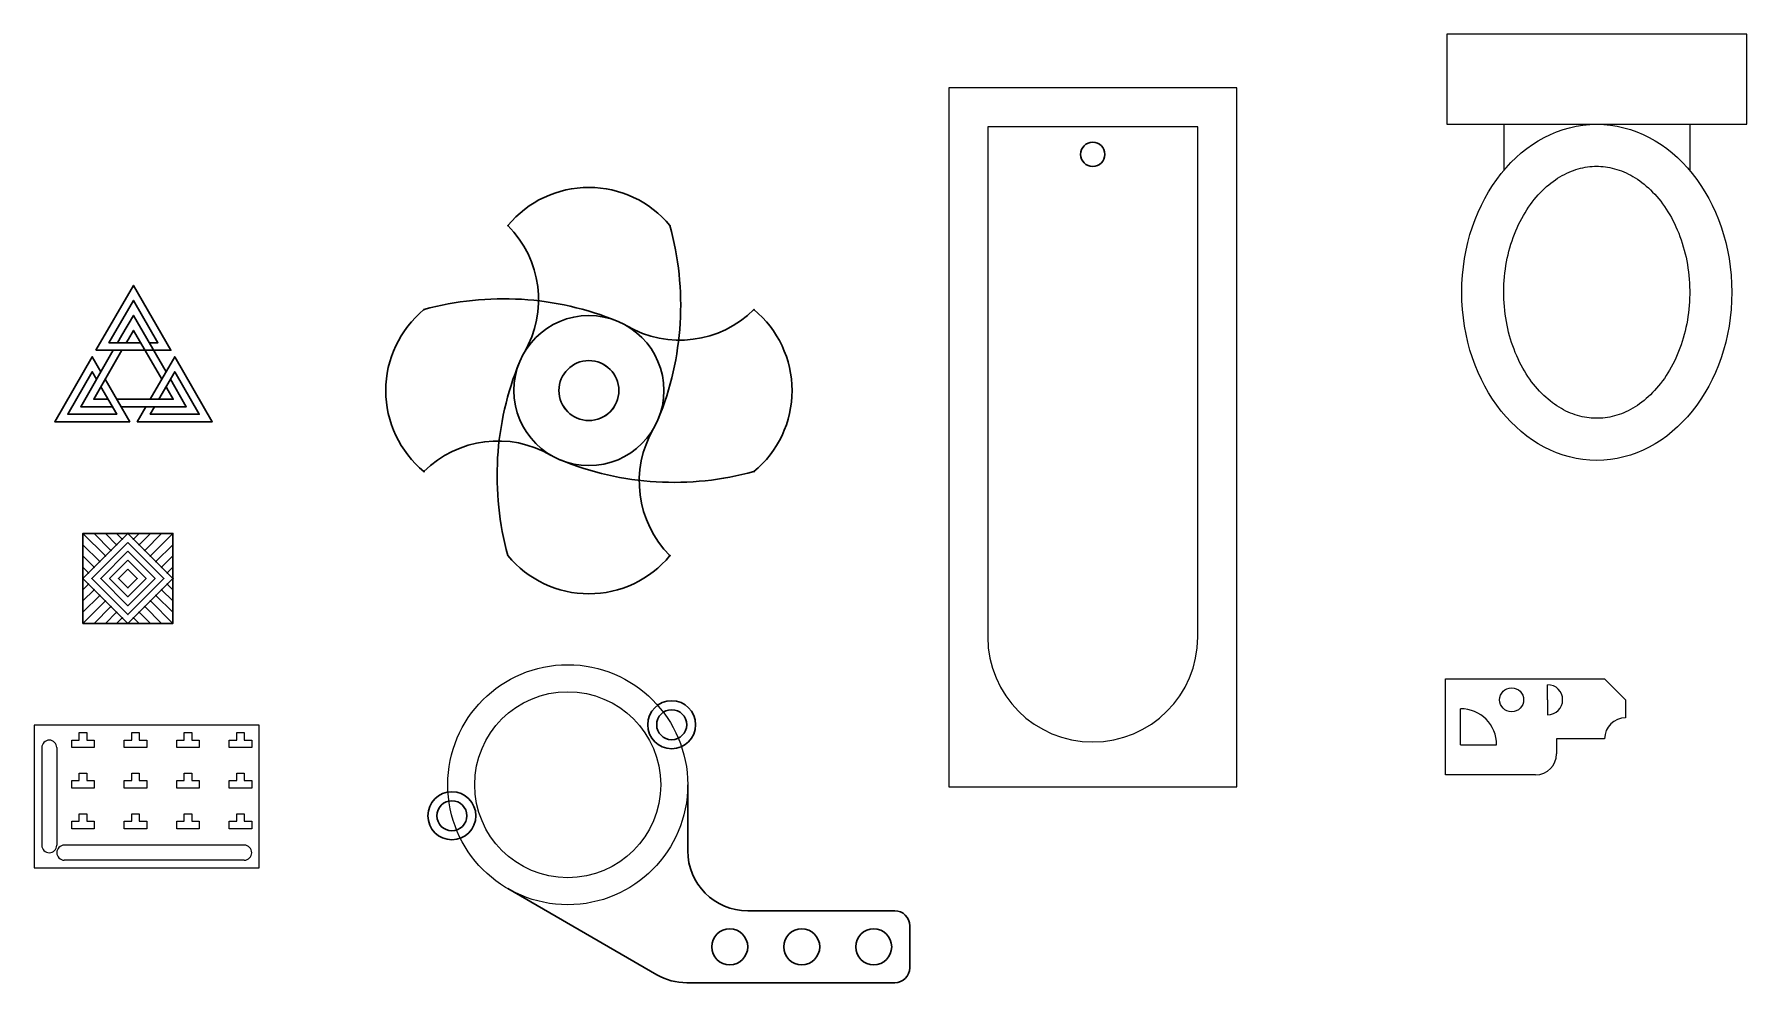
# Model space of a CAD drawing. Header units: millimetres. Extents: x 3074 to 3645, y 1569 to 1885.
import ezdxf

# ---------------------------------------------------------------- set-up
doc = ezdxf.new("R2010")
doc.units = ezdxf.units.MM

# ---------------------------------------------------------------- blocks, each defined once
blk = doc.blocks.new('*U9')
at = {"lineweight": 30}
blk.add_circle((-28.86, 1.8), 10, dxfattribs=at)
for centre, radius, start, end in [((1.43, 53.59), 35, 239.6758, 314.9022), ((3.86, 1.8), 35, 309.5177, 50.4823), ((-0.44, 71.2), 100, 247.7276, 285.411)]:
    blk.add_arc(centre, radius, start, end, dxfattribs=at)
for p in [(26.14, 28.8), (26.14, 28.8), (26.14, -25.2)]:
    blk.add_point(p, dxfattribs=at)
blk = doc.blocks.new('*U10')
at = {"color": 0, "linetype": 'ByBlock', "lineweight": -2, "transparency": 16777216}
for p, rotation in [((3186.53, 1638.75), 90.00000000000001), ((3155.87, 1611.68), 180), ((3182.94, 1581.02), 269.9999999999999)]:
    blk.add_blockref('*U9', p, dxfattribs=dict(at, rotation=rotation))
blk.add_blockref('*U9', (3213.6, 1608.09), dxfattribs=at)
blk = doc.blocks.new('*U11')
for p, q in [((-3.75, -2.5), (-3.75, 0)), ((-3.75, 0), (-1.25, 0)), ((-1.25, 0), (-1.25, 2.5)), ((-1.25, 2.5), (1.25, 2.5)), ((1.25, 2.5), (1.25, 0)), ((1.25, 0), (3.75, 0)), ((3.75, 0), (3.75, -2.5)), ((3.75, -2.5), (-3.75, -2.5))]:
    blk.add_line(p, q)
blk = doc.blocks.new('*U12')
at = {"color": 0, "linetype": 'ByBlock', "lineweight": -2, "transparency": 16777216}
for p in [(-52.5, 0), (-35, 0), (-17.5, 0), (0, 0), (-52.5, -13.5), (-35, -13.5), (-17.5, -13.5), (0, -13.5), (-52.5, -27), (-35, -27), (-17.5, -27), (0, -27)]:
    blk.add_blockref('*U11', p, dxfattribs=at)

msp = doc.modelspace()

# ---------------------------------------------------------------- linework, layer by layer
for p, q in [((3563.64, 1855.06), (3563.64, 1839.65)), ((3625.64, 1855.06), (3625.64, 1839.65)), ((3544.26, 1638.27), (3544.26, 1670.27)), ((3544.26, 1670.27), (3597.26, 1670.27)), ((3597.26, 1670.27), (3604.26, 1663.27)), ((3578.26, 1663.27), (3578.26, 1658.27)), ((3604.26, 1663.27), (3604.26, 1657.27)), ((3549.26, 1648.27), (3549.26, 1660.27)), ((3597.26, 1650.27), (3581.26, 1650.27)), ((3581.26, 1650.27), (3581.26, 1645.27)), ((3076.23, 1647.31), (3076.23, 1614.81)), ((3081.23, 1647.31), (3081.23, 1614.81)), ((3574.26, 1638.27), (3544.26, 1638.27)), ((3143.73, 1614.81), (3083.73, 1614.81)), ((3143.73, 1609.81), (3083.73, 1609.81))]:
    msp.add_line(p, q)
at = {"lineweight": 30}
for p, q in [((3089.93, 1718.69), (3097.43, 1711.19)), ((3093.68, 1718.69), (3099.3, 1713.06)), ((3097.43, 1718.69), (3101.18, 1714.94)), ((3101.18, 1718.69), (3103.05, 1716.81)), ((3108.68, 1718.69), (3106.8, 1716.81)), ((3112.43, 1718.69), (3108.68, 1714.94)), ((3116.18, 1718.69), (3110.55, 1713.06)), ((3119.93, 1718.69), (3112.43, 1711.19)), ((3089.93, 1714.94), (3095.55, 1709.31)), ((3119.93, 1714.94), (3114.3, 1709.31)), ((3089.93, 1711.19), (3093.68, 1707.44)), ((3089.93, 1707.44), (3091.8, 1705.56)), ((3119.93, 1711.19), (3116.18, 1707.44)), ((3119.93, 1707.44), (3118.05, 1705.56)), ((3089.93, 1699.94), (3091.8, 1701.81)), ((3119.93, 1699.94), (3118.05, 1701.81)), ((3089.93, 1696.19), (3093.68, 1699.94)), ((3089.93, 1692.44), (3095.55, 1698.06)), ((3089.93, 1688.69), (3097.43, 1696.19)), ((3119.93, 1688.69), (3112.43, 1696.19)), ((3119.93, 1692.44), (3114.3, 1698.06)), ((3119.93, 1696.19), (3116.18, 1699.94)), ((3093.68, 1688.69), (3099.3, 1694.31)), ((3097.43, 1688.69), (3101.18, 1692.44)), ((3101.18, 1688.69), (3103.05, 1690.56)), ((3108.68, 1688.69), (3106.8, 1690.56)), ((3112.43, 1688.69), (3108.68, 1692.44)), ((3116.18, 1688.69), (3110.55, 1694.31)), ((3291.58, 1634.96), (3291.58, 1612.96)), ((3281.26, 1571.64), (3231.58, 1600.32)), ((3311.58, 1592.96), (3360.58, 1592.96)), ((3365.58, 1573.96), (3365.58, 1587.96)), ((3360.58, 1568.96), (3291.26, 1568.96))]:
    msp.add_line(p, q, dxfattribs=at)
for points in [[(3544.64, 1855.06), (3644.64, 1855.06), (3644.64, 1885.06), (3544.64, 1885.06)], [(3378.61, 1634.2), (3474.61, 1634.2), (3474.61, 1867.2), (3378.61, 1867.2)], [(3073.73, 1607.31), (3148.73, 1607.31), (3148.73, 1654.81), (3073.73, 1654.81)]]:
    msp.add_lwpolyline(points, close=True)
for points in [[(3461.61, 1684.2), (3461.61, 1854.2), (3391.61, 1854.2), (3391.61, 1684.2)], [(3578.26, 1663.27), (3578.26, 1668.27)], [(3549.26, 1648.27), (3561.26, 1648.27)]]:
    msp.add_lwpolyline(points)
for points in [[(3094.3, 1779.73), (3119.3, 1779.73), (3106.8, 1801.38)], [(3089.93, 1688.69), (3119.93, 1688.69), (3119.93, 1718.69), (3089.93, 1718.69)], [(3104.93, 1715.72), (3092.9, 1703.69), (3104.93, 1691.66), (3116.96, 1703.69)], [(3104.93, 1712.75), (3095.87, 1703.69), (3104.93, 1694.63), (3113.99, 1703.69)], [(3104.93, 1709.78), (3098.84, 1703.69), (3104.93, 1697.6), (3111.02, 1703.69)], [(3104.93, 1706.81), (3101.81, 1703.69), (3104.93, 1700.57), (3108.05, 1703.69)]]:
    msp.add_lwpolyline(points, close=True, dxfattribs=at)
for points in [[(3112.09, 1782.23), (3114.97, 1782.23), (3106.8, 1796.38), (3098.63, 1782.23), (3109.2, 1782.23)], [(3117.67, 1772.57), (3106.8, 1791.38), (3102.96, 1784.73), (3101.52, 1782.23)], [(3116.22, 1770.07), (3106.8, 1786.38), (3105.13, 1783.48), (3104.41, 1782.23)], [(3095.94, 1772.57), (3093.05, 1777.57), (3080.55, 1755.92), (3105.55, 1755.92), (3097.38, 1770.07)], [(3100.08, 1779.73), (3089.21, 1760.92), (3096.89, 1760.92), (3099.78, 1760.92)], [(3102.96, 1779.73), (3093.54, 1763.42), (3096.89, 1763.42), (3098.34, 1763.42)], [(3110.94, 1760.92), (3108.05, 1755.92), (3133.05, 1755.92), (3120.55, 1777.57), (3112.38, 1763.42)], [(3094.5, 1770.07), (3093.05, 1772.57), (3084.88, 1758.42), (3101.22, 1758.42), (3095.94, 1767.57)], [(3102.67, 1760.92), (3124.39, 1760.92), (3120.55, 1767.57), (3119.11, 1770.07)], [(3113.83, 1760.92), (3112.38, 1758.42), (3128.72, 1758.42), (3120.55, 1772.57), (3115.27, 1763.42)], [(3101.22, 1763.42), (3120.06, 1763.42), (3118.39, 1766.32), (3117.67, 1767.57)], [(3104.93, 1718.69), (3089.93, 1703.69), (3104.93, 1688.69), (3119.93, 1703.69), (3104.93, 1718.69)]]:
    msp.add_lwpolyline(points, dxfattribs=at)
for centre, radius in [((3426.61, 1845.03), 4.05), ((3258.63, 1766.32), 25), ((3286.23, 1654.96), 8), ((3286.23, 1654.96), 5), ((3212.95, 1624.61), 8), ((3212.95, 1624.61), 5), ((3305.58, 1580.96), 6), ((3329.58, 1580.96), 6), ((3353.58, 1580.96), 6)]:
    msp.add_circle(centre, radius, dxfattribs=at)
for centre, radius in [((3251.58, 1634.96), 40), ((3566.26, 1663.27), 4), ((3251.58, 1634.96), 31)]:
    msp.add_circle(centre, radius)
for centre, radius, start, end in [((3426.61, 1684.2), 35, 180, 0), ((3578.26, 1663.27), 5, 270, 90), ((3549.26, 1648.27), 12, 0, 90), ((3604.26, 1650.27), 7, 90, 180), ((3078.73, 1647.31), 2.5, 0, 180), ((3574.26, 1645.27), 7, 270, 0), ((3078.73, 1614.81), 2.5, 180, 0), ((3083.73, 1612.31), 2.5, 90, 270), ((3143.73, 1612.31), 2.5, 270, 90)]:
    msp.add_arc(centre, radius, start, end)
for centre, radius, start, end in [((3311.58, 1612.96), 20, 180, 270), ((3360.58, 1587.96), 5, 0, 90), ((3291.26, 1588.96), 20, 240, 270), ((3360.58, 1573.96), 5, 270, 0)]:
    msp.add_arc(centre, radius, start, end, dxfattribs=at)
msp.add_ellipse((3594.64, 1799.06), major_axis=(0, 56), ratio=0.803571)
msp.add_open_spline([(3594.64, 1841.06), (3592.58, 1841.06), (3590.52, 1840.78), (3586.42, 1839.61), (3584.36, 1838.73), (3580.34, 1836.33), (3578.36, 1834.8), (3574.63, 1831.12), (3572.87, 1828.95), (3569.73, 1824.08), (3568.34, 1821.36), (3566.07, 1815.53), (3565.17, 1812.41), (3563.97, 1805.95), (3563.65, 1802.62), (3563.63, 1795.94), (3563.92, 1792.6), (3565.07, 1786.13), (3565.94, 1783), (3568.17, 1777.13), (3569.54, 1774.39), (3572.65, 1769.47), (3574.4, 1767.28), (3578.11, 1763.54), (3580.07, 1761.98), (3584.09, 1759.52), (3586.15, 1758.61), (3590.25, 1757.4), (3592.31, 1757.09), (3596.43, 1757.04), (3598.48, 1757.3), (3602.59, 1758.41), (3604.65, 1759.26), (3608.68, 1761.61), (3610.66, 1763.11), (3614.41, 1766.74), (3616.18, 1768.87), (3619.36, 1773.7), (3620.76, 1776.4), (3623.08, 1782.2), (3624, 1785.3), (3625.25, 1791.74), (3625.6, 1795.07), (3625.67, 1801.74), (3625.41, 1805.08), (3624.31, 1811.57), (3623.46, 1814.72), (3621.27, 1820.62), (3619.92, 1823.38), (3616.84, 1828.35), (3615.12, 1830.57), (3611.42, 1834.37), (3609.46, 1835.95), (3605.45, 1838.46), (3603.4, 1839.4), (3599.29, 1840.67), (3597.24, 1841), (3595, 1841.06), (3594.82, 1841.06), (3594.64, 1841.06)], degree=3, knots=[0, 0, 0, 0, 0.2237, 0.2237, 0.4474, 0.4474, 0.6711, 0.6711, 0.8948, 0.8948, 1.1185, 1.1185, 1.3422, 1.3422, 1.565899, 1.565899, 1.789599, 1.789599, 2.013299, 2.013299, 2.236999, 2.236999, 2.460699, 2.460699, 2.684399, 2.684399, 2.908099, 2.908099, 3.131799, 3.131799, 3.355499, 3.355499, 3.579199, 3.579199, 3.802899, 3.802899, 4.026599, 4.026599, 4.250299, 4.250299, 4.473999, 4.473999, 4.697698, 4.697698, 4.921398, 4.921398, 5.145098, 5.145098, 5.368798, 5.368798, 5.592498, 5.592498, 5.816198, 5.816198, 6.039898, 6.039898, 6.263598, 6.263598, 6.283185, 6.283185, 6.283185, 6.283185])
for p in [(3104.93, 1718.69), (3104.93, 1718.69), (3104.93, 1718.69), (3099.3, 1713.06), (3099.3, 1713.06), (3099.3, 1713.06), (3099.3, 1713.06), (3101.18, 1714.94), (3101.18, 1714.94), (3101.18, 1714.94), (3101.18, 1714.94), (3103.05, 1716.81), (3103.05, 1716.81), (3103.05, 1716.81), (3103.05, 1716.81), (3106.8, 1716.81), (3106.8, 1716.81), (3108.68, 1714.94), (3108.68, 1714.94), (3110.55, 1713.06), (3110.55, 1713.06), (3093.68, 1707.44), (3093.68, 1707.44), (3093.68, 1707.44), (3093.68, 1707.44), (3095.55, 1709.31), (3095.55, 1709.31), (3095.55, 1709.31), (3095.55, 1709.31), (3097.43, 1711.19), (3097.43, 1711.19), (3097.43, 1711.19), (3097.43, 1711.19), (3112.43, 1711.19), (3112.43, 1711.19), (3114.3, 1709.31), (3114.3, 1709.31), (3116.18, 1707.44), (3116.18, 1707.44), (3089.93, 1703.69), (3089.93, 1703.69), (3091.8, 1705.56), (3091.8, 1705.56), (3091.8, 1705.56), (3091.8, 1705.56), (3091.8, 1701.81), (3091.8, 1701.81), (3118.05, 1705.56), (3118.05, 1705.56), (3118.05, 1701.81), (3118.05, 1701.81), (3119.93, 1703.69), (3119.93, 1703.69), (3093.68, 1699.94), (3093.68, 1699.94), (3095.55, 1698.06), (3095.55, 1698.06), (3097.43, 1696.19), (3097.43, 1696.19), (3112.43, 1696.19), (3112.43, 1696.19), (3114.3, 1698.06), (3114.3, 1698.06), (3116.18, 1699.94), (3116.18, 1699.94), (3099.3, 1694.31), (3099.3, 1694.31), (3101.18, 1692.44), (3101.18, 1692.44), (3103.05, 1690.56), (3103.05, 1690.56), (3106.8, 1690.56), (3106.8, 1690.56), (3108.68, 1692.44), (3108.68, 1692.44), (3110.55, 1694.31), (3110.55, 1694.31), (3104.93, 1688.69), (3104.93, 1688.69)]:
    msp.add_point(p, dxfattribs=at)

# ---------------------------------------------------------------- block references
msp.add_blockref('*U10', (73.9, 156.43), dxfattribs=at)
msp.add_blockref('*U12', (3142.48, 1649.81))

doc.saveas('drawing.dxf')
